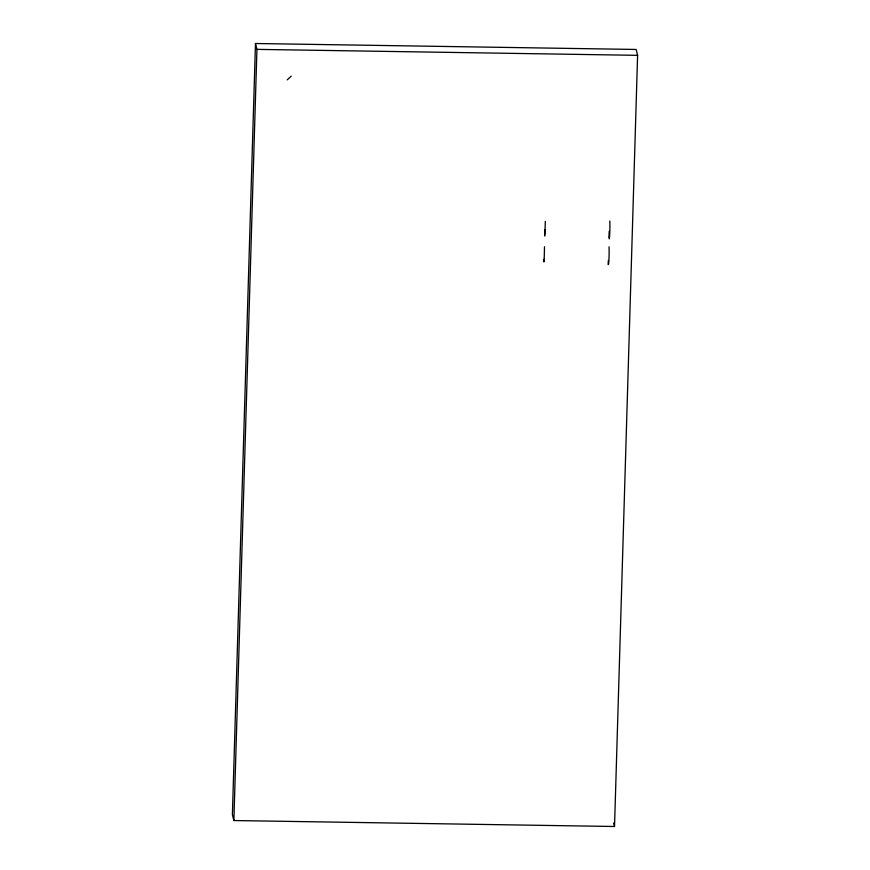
<?xml version="1.0" encoding="UTF-8"?>
<svg xmlns="http://www.w3.org/2000/svg" width="870" height="870" viewBox="0 0 870 870"><rect width="100%" height="100%" fill="white"/><g stroke="black" fill="none" stroke-linecap="round" stroke-linejoin="round"><path stroke-width="1.3" d="M255.475 43.5L232.399 814.668L233.867 820.54L614.524 826.5L637.601 55.332L636.133 49.459L255.475 43.5L256.933 49.372L233.867 820.54M543.815 261.87L543.891 259.271M544.62 234.922L544.772 229.702M608.173 264.6L608.293 260.532M608.967 237.771L609.163 231.333M544.12 261.62L544.511 246.765M544.859 236.096L545.305 221.415M287.241 79.866L291.233 76.158M256.933 49.372L637.601 55.332M613.644 822.976L614.524 826.5M609.805 221.023A10.581 0.652 -89.1 0 1 609.272 238.88M609.033 246.808A10.44 0.642 -89.1 0 1 608.5 264.426"/></g></svg>
